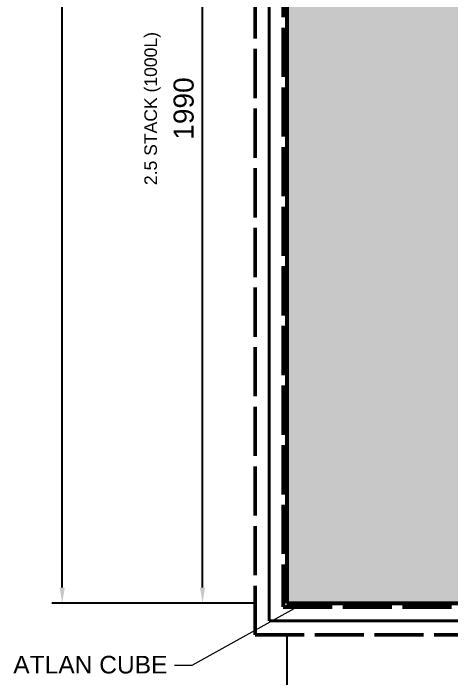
# Model space of a CAD drawing. Header units: millimetres. Extents: x -599 to 1355, y -853 to 3126.
# Drawn here: x -550 to 332, y -152 to 1187 of the extents above; entities that cross this region are included whole.
import ezdxf
from ezdxf.enums import TextEntityAlignment as Align

# ---------------------------------------------------------------- set-up
doc = ezdxf.new("R2010")
doc.units = ezdxf.units.MM
doc.linetypes.add('DASH_99_21', pattern=[119.944444, 98.777778, -21.166667])
for name, color, linetype in [('ANNOTATIONS', 7, 'Continuous'), ('DIMENSIONS', 7, 'Continuous'), ('GEOFAB', 5, 'Continuous'), ('LEADERS', 7, 'Continuous'), ('MODULE_ART', 7, 'Continuous'), ('TANK', 7, 'Continuous')]:
    doc.layers.add(name, color=color, linetype=linetype)
doc.styles.add('ARIAL', font='arial.ttf')
doc.dimstyles.get("Standard").update_dxf_attribs({"dimtxt": 2.5, "dimasz": 2.5, "dimexe": 1.25, "dimexo": 0.625, "dimtad": 1, "dimcen": 2.5, "dimazin": 3, "dimtfac": 1, "dimtmove": 0, "dimatfit": 3})

# ---------------------------------------------------------------- blocks, each defined once
blk = doc.blocks.new('atlancube_face')
at = {"true_color": 0x000000}
blk.add_solid([(-1.8, -1.8), (1151.8, -1.8), (-1.8, 781.8), (1151.8, 781.8)], dxfattribs=at)

msp = doc.modelspace()

# ---------------------------------------------------------------- linework, layer by layer
at = {"layer": 'GEOFAB', "color": 5, "linetype": 'DASH_99_21', "lineweight": 50}
for q in [(-63.5, 2518.2), (1213.5, -63.5)]:
    msp.add_line((-63.5, -63.5), q, dxfattribs=at)
at = {"layer": 'GEOFAB', "color": 6, "lineweight": 40}
for q in [(-35.3, 2490), (1185.3, -35.3)]:
    msp.add_line((-35.3, -35.3), q, dxfattribs=at)
at = {"layer": 'GEOFAB', "color": 5, "linetype": 'DASH_99_21', "lineweight": 53}
msp.add_lwpolyline([(-7.1, -7.1), (1157.1, -7.1), (1157.1, 1997.1), (-7.1, 1997.1)], close=True, dxfattribs=at)
at = {"layer": 'LEADERS', "lineweight": 18}
for p, q in [((-190.5, -124.2), (21.2, -7.1)), ((-225.8, -124.2), (-190.5, -124.2))]:
    msp.add_line(p, q, dxfattribs=at)
at = {"layer": 'TANK', "lineweight": 53}
msp.add_lwpolyline([(0, 0), (1150, 0), (1150, 1990), (0, 1990)], close=True, dxfattribs=at)

# ---------------------------------------------------------------- block references
at = {"layer": 'MODULE_ART'}
for p in [(0, 780), (0, 0)]:
    msp.add_blockref('atlancube_face', p, dxfattribs=at)

# ---------------------------------------------------------------- texts
at = {"layer": 'ANNOTATIONS', "style": 'ARIAL'}
msp.add_text('ATLAN CUBE', height=35.36, dxfattribs=at).set_placement((-239.9, -141.1), align=Align.RIGHT)
at = {"layer": 'DIMENSIONS', "style": 'ARIAL'}
msp.add_text('2.5 STACK (1000L)', height=25.259, rotation=90, dxfattribs=at).set_placement((-261.1, 995), align=Align.CENTER)

# ---------------------------------------------------------------- dimensions: what is measured, and where the dimension line sits
at = {"layer": 'DIMENSIONS'}
for base, p2 in [((-451.6, 0), (-63.5, 3000)), ((-169.3, 0), (-63.5, 1990))]:
    msp.add_linear_dim(base=base, p1=(-63.5, 0), p2=p2, angle=90, dimstyle='Standard', override={"dimtxt": 40.414222, "dimasz": 31.75, "dimexe": 21.166667, "dimexo": 0, "dimgap": 17.638889, "dimtad": 1, "dimtih": 0, "dimtoh": 0, "dimdec": 0, "dimtxsty": 'ARIAL', "dimclrd": 7, "dimclre": 7, "dimclrt": 7}, dxfattribs=at).render()
msp.add_linear_dim(base=(0, -183.4), p1=(0, -63.5), p2=(1150, -63.5), dimstyle='Standard', override={"dimtxt": 40.414222, "dimasz": 31.75, "dimexe": 21.166667, "dimexo": 0, "dimgap": 17.638889, "dimtad": 1, "dimtih": 0, "dimtoh": 0, "dimdec": 0, "dimtxsty": 'ARIAL', "dimclrd": 7, "dimclre": 7, "dimclrt": 7}, dxfattribs=at).render()

doc.saveas('drawing.dxf')
